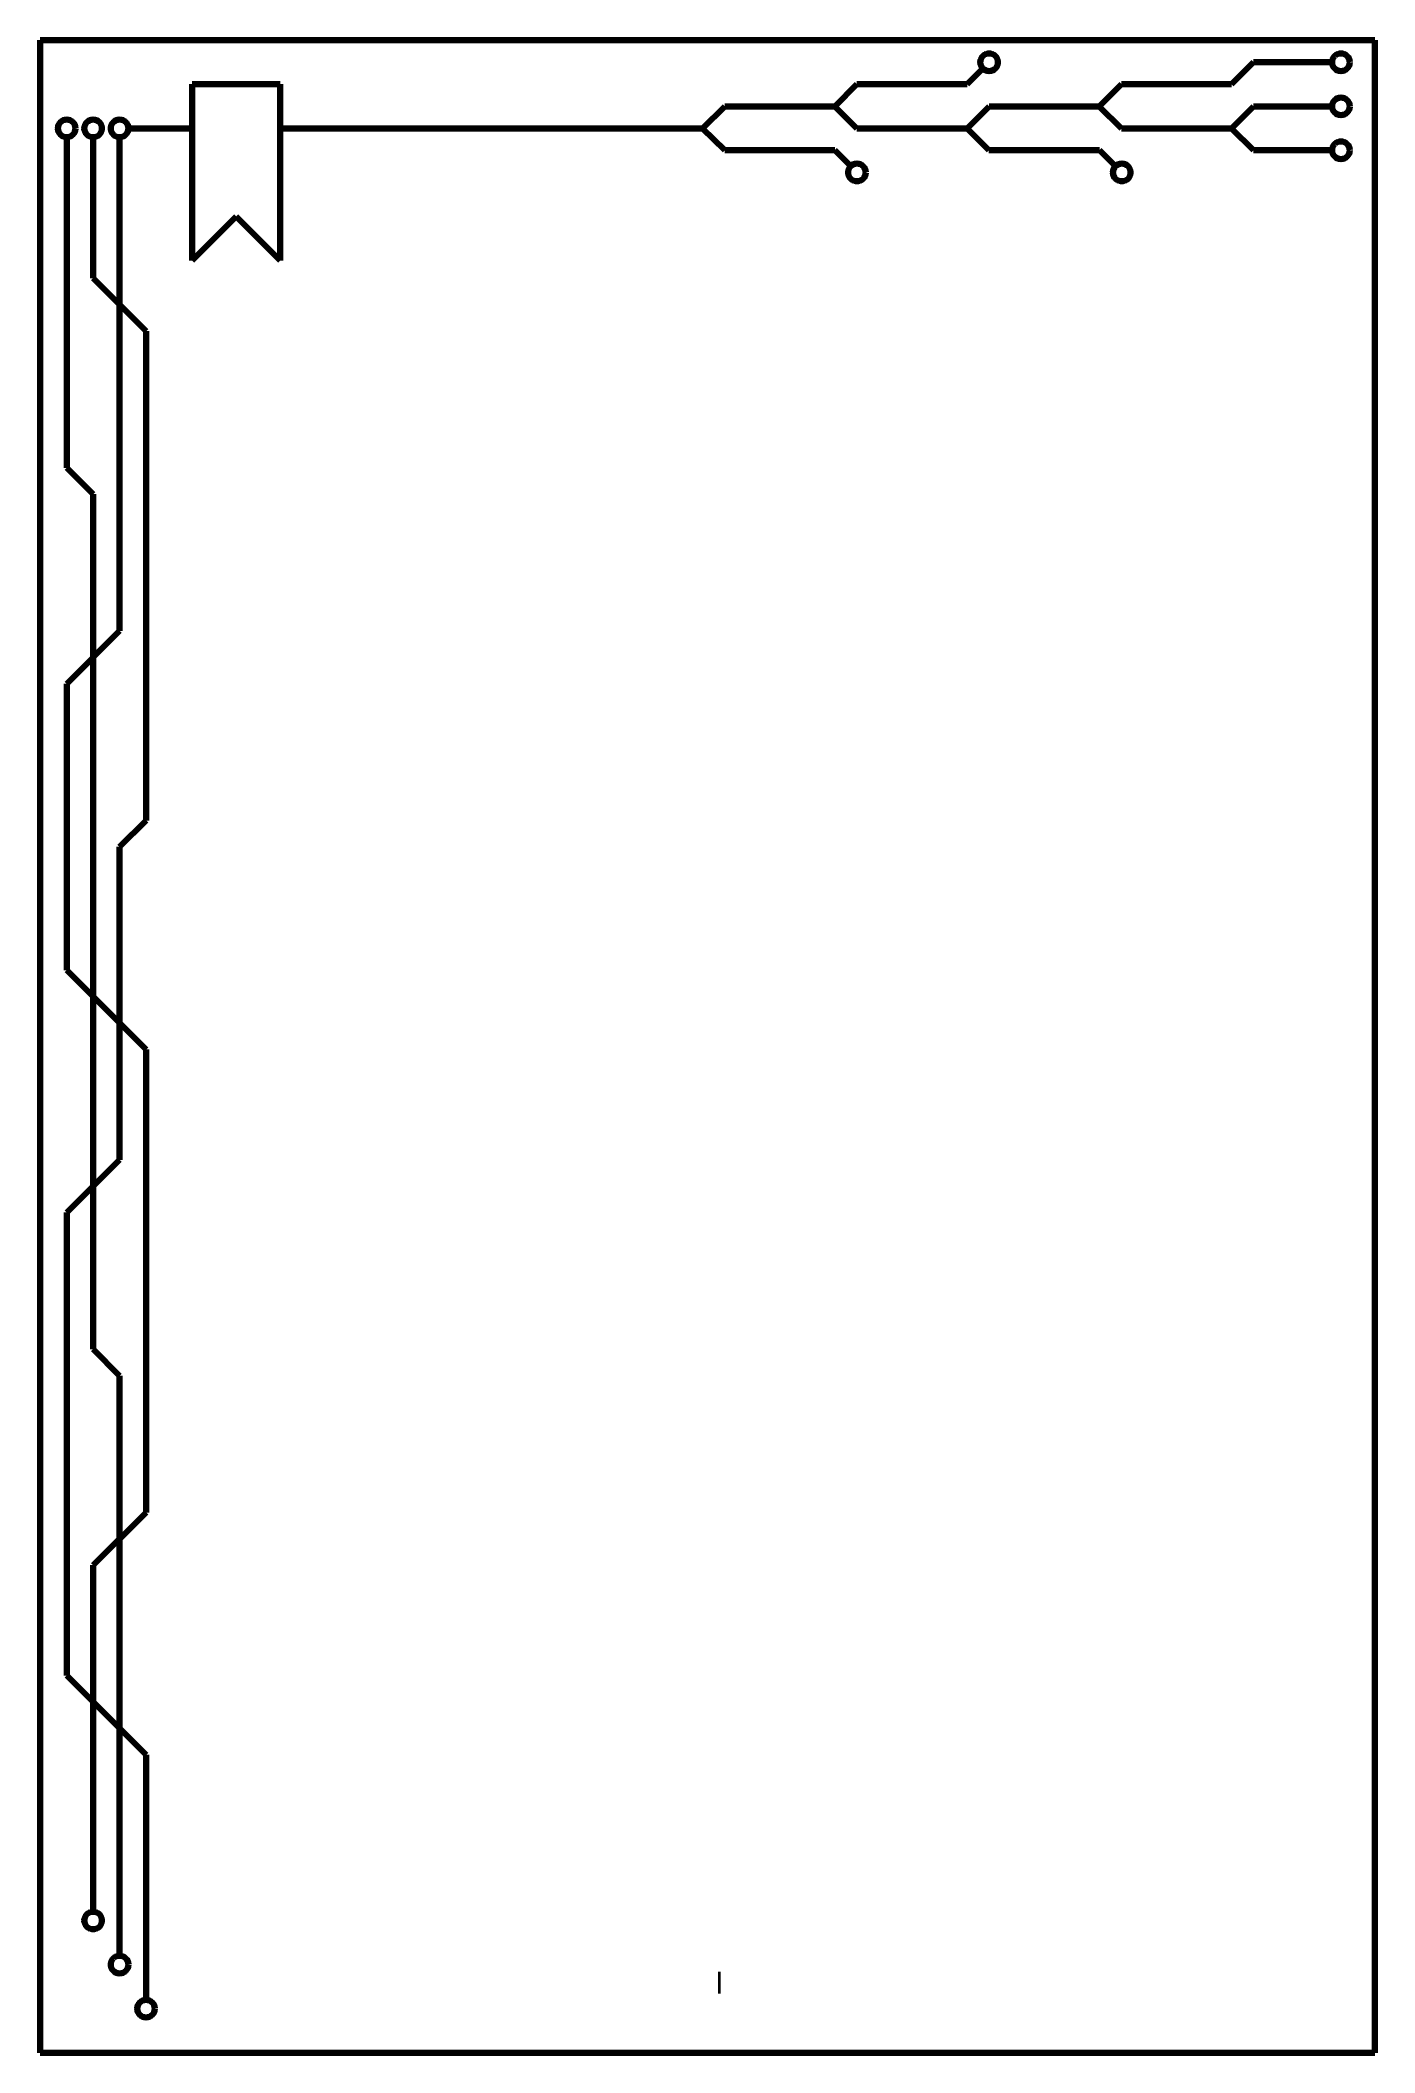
# Model space of a CAD drawing. Header units: millimetres. Extents: x 2763 to 2914, y 1354 to 1582.
import ezdxf

# ---------------------------------------------------------------- set-up
doc = ezdxf.new("R2010")
doc.units = ezdxf.units.MM
doc.styles.get("Standard").update_dxf_attribs({"font": 'arial.ttf'})

msp = doc.modelspace()

# ---------------------------------------------------------------- linework, layer by layer
at = {"lineweight": 100}
for p, q in [((2762.76, 1581.88), (2914.16, 1581.88)), ((2762.76, 1353.58), (2762.76, 1581.88)), ((2762.76, 1581.88), (2762.76, 1556.88)), ((2762.76, 1581.88), (2777.76, 1581.88)), ((2762.76, 1581.88), (2762.76, 1561.88)), ((2762.76, 1581.88), (2778.76, 1581.88)), ((2762.76, 1581.88), (2778.76, 1581.88)), ((2762.76, 1581.88), (2777.76, 1581.88)), ((2762.76, 1581.88), (2762.76, 1561.88)), ((2914.16, 1581.88), (2899.16, 1581.88)), ((2914.16, 1581.88), (2914.16, 1353.58)), ((2914.16, 1581.88), (2914.16, 1576.88)), ((2914.16, 1581.88), (2914.16, 1579.38)), ((2914.16, 1581.88), (2914.16, 1579.38)), ((2869.7, 1578.67), (2867.91, 1576.88)), ((2897.91, 1576.88), (2900.41, 1579.38)), ((2909.32, 1579.38), (2900.41, 1579.38)), ((2779.99, 1576.88), (2779.99, 1556.88)), ((2779.99, 1576.88), (2789.99, 1576.88)), ((2789.99, 1576.88), (2789.99, 1556.88)), ((2852.91, 1574.38), (2855.41, 1576.88)), ((2867.91, 1576.88), (2855.41, 1576.88)), ((2882.91, 1574.38), (2885.41, 1576.88)), ((2897.91, 1576.88), (2885.41, 1576.88)), ((2914.16, 1576.88), (2914.16, 1574.38)), ((2840.41, 1574.38), (2837.91, 1571.88)), ((2852.91, 1574.38), (2840.41, 1574.38)), ((2852.91, 1574.38), (2855.41, 1571.88)), ((2870.41, 1574.38), (2867.91, 1571.88)), ((2882.91, 1574.38), (2870.41, 1574.38)), ((2882.91, 1574.38), (2885.41, 1571.88)), ((2900.41, 1574.38), (2897.91, 1571.88)), ((2909.32, 1574.38), (2900.41, 1574.38)), ((2762.76, 1571.88), (2762.76, 1551.88)), ((2765.76, 1570.88), (2765.76, 1533.38)), ((2768.76, 1554.88), (2768.76, 1570.88)), ((2771.76, 1570.88), (2771.76, 1514.88)), ((2772.76, 1571.88), (2779.99, 1571.88)), ((2778.76, 1571.88), (2774.76, 1571.88)), ((2789.99, 1571.88), (2837.91, 1571.88)), ((2837.91, 1571.88), (2840.41, 1569.4)), ((2855.41, 1571.88), (2867.91, 1571.88)), ((2867.91, 1571.88), (2870.39, 1569.4)), ((2885.41, 1571.88), (2897.91, 1571.88)), ((2897.91, 1571.88), (2900.39, 1569.4)), ((2852.91, 1569.4), (2840.41, 1569.4)), ((2852.91, 1569.4), (2854.71, 1567.59)), ((2882.93, 1569.4), (2870.39, 1569.4)), ((2882.93, 1569.4), (2884.75, 1567.58)), ((2909.32, 1569.4), (2900.39, 1569.4)), ((2914.16, 1561.88), (2914.16, 1566.88)), ((2914.16, 1566.88), (2914.16, 1564.38)), ((2779.99, 1556.88), (2784.99, 1561.88)), ((2789.99, 1556.88), (2784.99, 1561.88)), ((2768.76, 1554.88), (2774.76, 1548.88)), ((2914.16, 1551.88), (2914.16, 1531.88)), ((2774.76, 1493.38), (2774.76, 1548.88)), ((2765.76, 1533.38), (2768.76, 1530.38)), ((2768.76, 1433.38), (2768.76, 1530.38)), ((2771.76, 1514.88), (2765.76, 1508.88)), ((2765.76, 1508.88), (2765.76, 1476.38)), ((2774.76, 1493.38), (2771.76, 1490.38)), ((2771.76, 1490.38), (2771.76, 1454.88)), ((2774.76, 1467.38), (2765.76, 1476.38)), ((2774.76, 1414.88), (2774.76, 1467.38)), ((2765.76, 1448.88), (2771.76, 1454.88)), ((2765.76, 1448.88), (2765.76, 1396.38)), ((2768.76, 1433.38), (2771.76, 1430.38)), ((2771.76, 1430.38), (2771.76, 1364.58)), ((2768.76, 1408.88), (2774.76, 1414.88)), ((2768.76, 1369.58), (2768.76, 1408.88)), ((2765.76, 1396.38), (2774.76, 1387.38)), ((2774.76, 1359.58), (2774.76, 1387.38)), ((2762.76, 1353.58), (2762.76, 1368.58)), ((2762.76, 1353.58), (2762.76, 1363.58)), ((2762.76, 1353.58), (2762.76, 1363.58)), ((2914.16, 1353.58), (2762.76, 1353.58)), ((2765.76, 1353.58), (2768.76, 1353.58)), ((2771.76, 1353.58), (2774.76, 1353.58))]:
    msp.add_line(p, q, dxfattribs=at)
for centre in [(2870.41, 1579.38), (2910.32, 1579.38), (2910.32, 1574.38), (2765.76, 1571.88), (2768.76, 1571.88), (2771.76, 1571.88), (2910.32, 1569.4), (2855.41, 1566.88), (2885.46, 1566.88), (2768.76, 1368.58), (2771.76, 1363.58), (2774.76, 1358.58)]:
    msp.add_circle(centre, 1, dxfattribs=at)

# ---------------------------------------------------------------- texts
at = {"lineweight": 100, "insert": (2838.1, 1362.77), "char_height": 2.5, "attachment_point": 1}
msp.add_mtext_dynamic_manual_height_columns('{\\fSimSun|b0|i0|c134|p2;Ⅰ}', width=10.366, gutter_width=12.5, heights=[0], dxfattribs=at)

doc.saveas('drawing.dxf')
